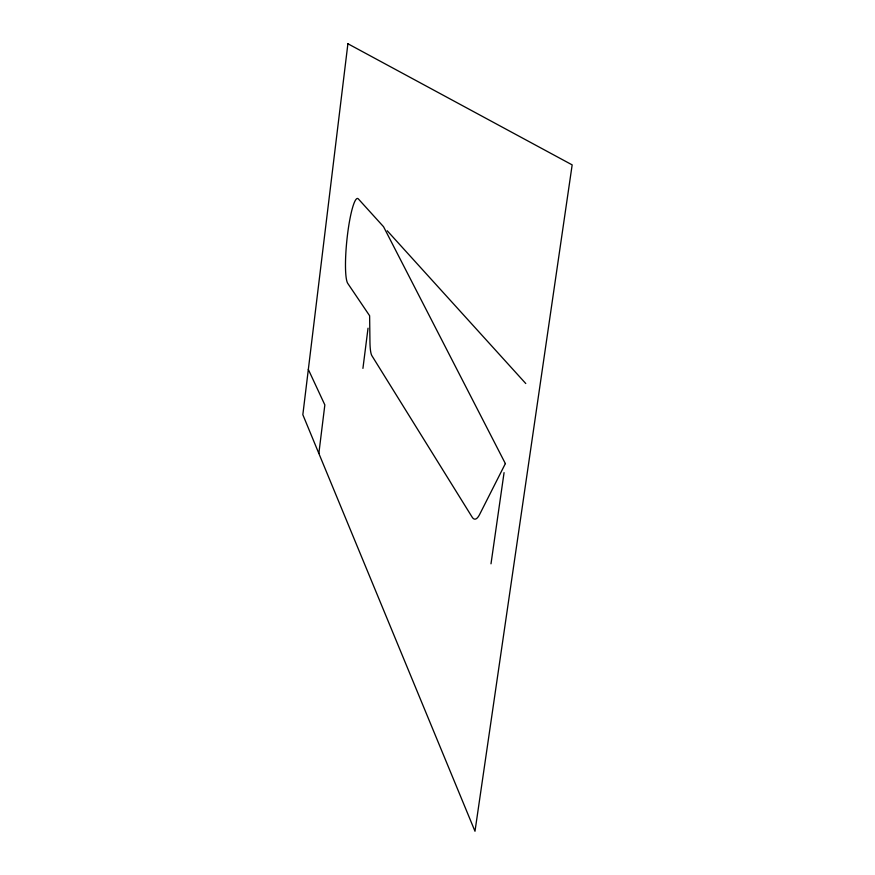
<?xml version="1.0" encoding="UTF-8"?>
<svg xmlns="http://www.w3.org/2000/svg" width="875" height="875" viewBox="0 0 875 875"><rect width="100%" height="100%" fill="white"/><g stroke="black" fill="none" stroke-linecap="round" stroke-linejoin="round"><path stroke-width="1.31" d="M318.85 453.447L324.844 404.917L308.328 369.447M362.928 368.386L368.036 328.191M490.995 563.817L504.066 472.631M387.253 230.792L525.766 383.523M347.9 43.75L302.837 414.706L474.994 831.25L572.163 164.883L347.9 43.75M505.367 463.597L479.697 514.314A43.269 9.614 -85.5 0 1 472.106 517.07L371.908 355.731A31.73 5.206 -84.6 0 1 369.95 341.852L369.622 315.744L347.812 283.478A43.116 6.398 -84.2 0 1 347.572 234.117A43.116 6.398 -84.2 0 1 358.334 198.909L383.545 226.713L505.367 463.597"/></g></svg>
